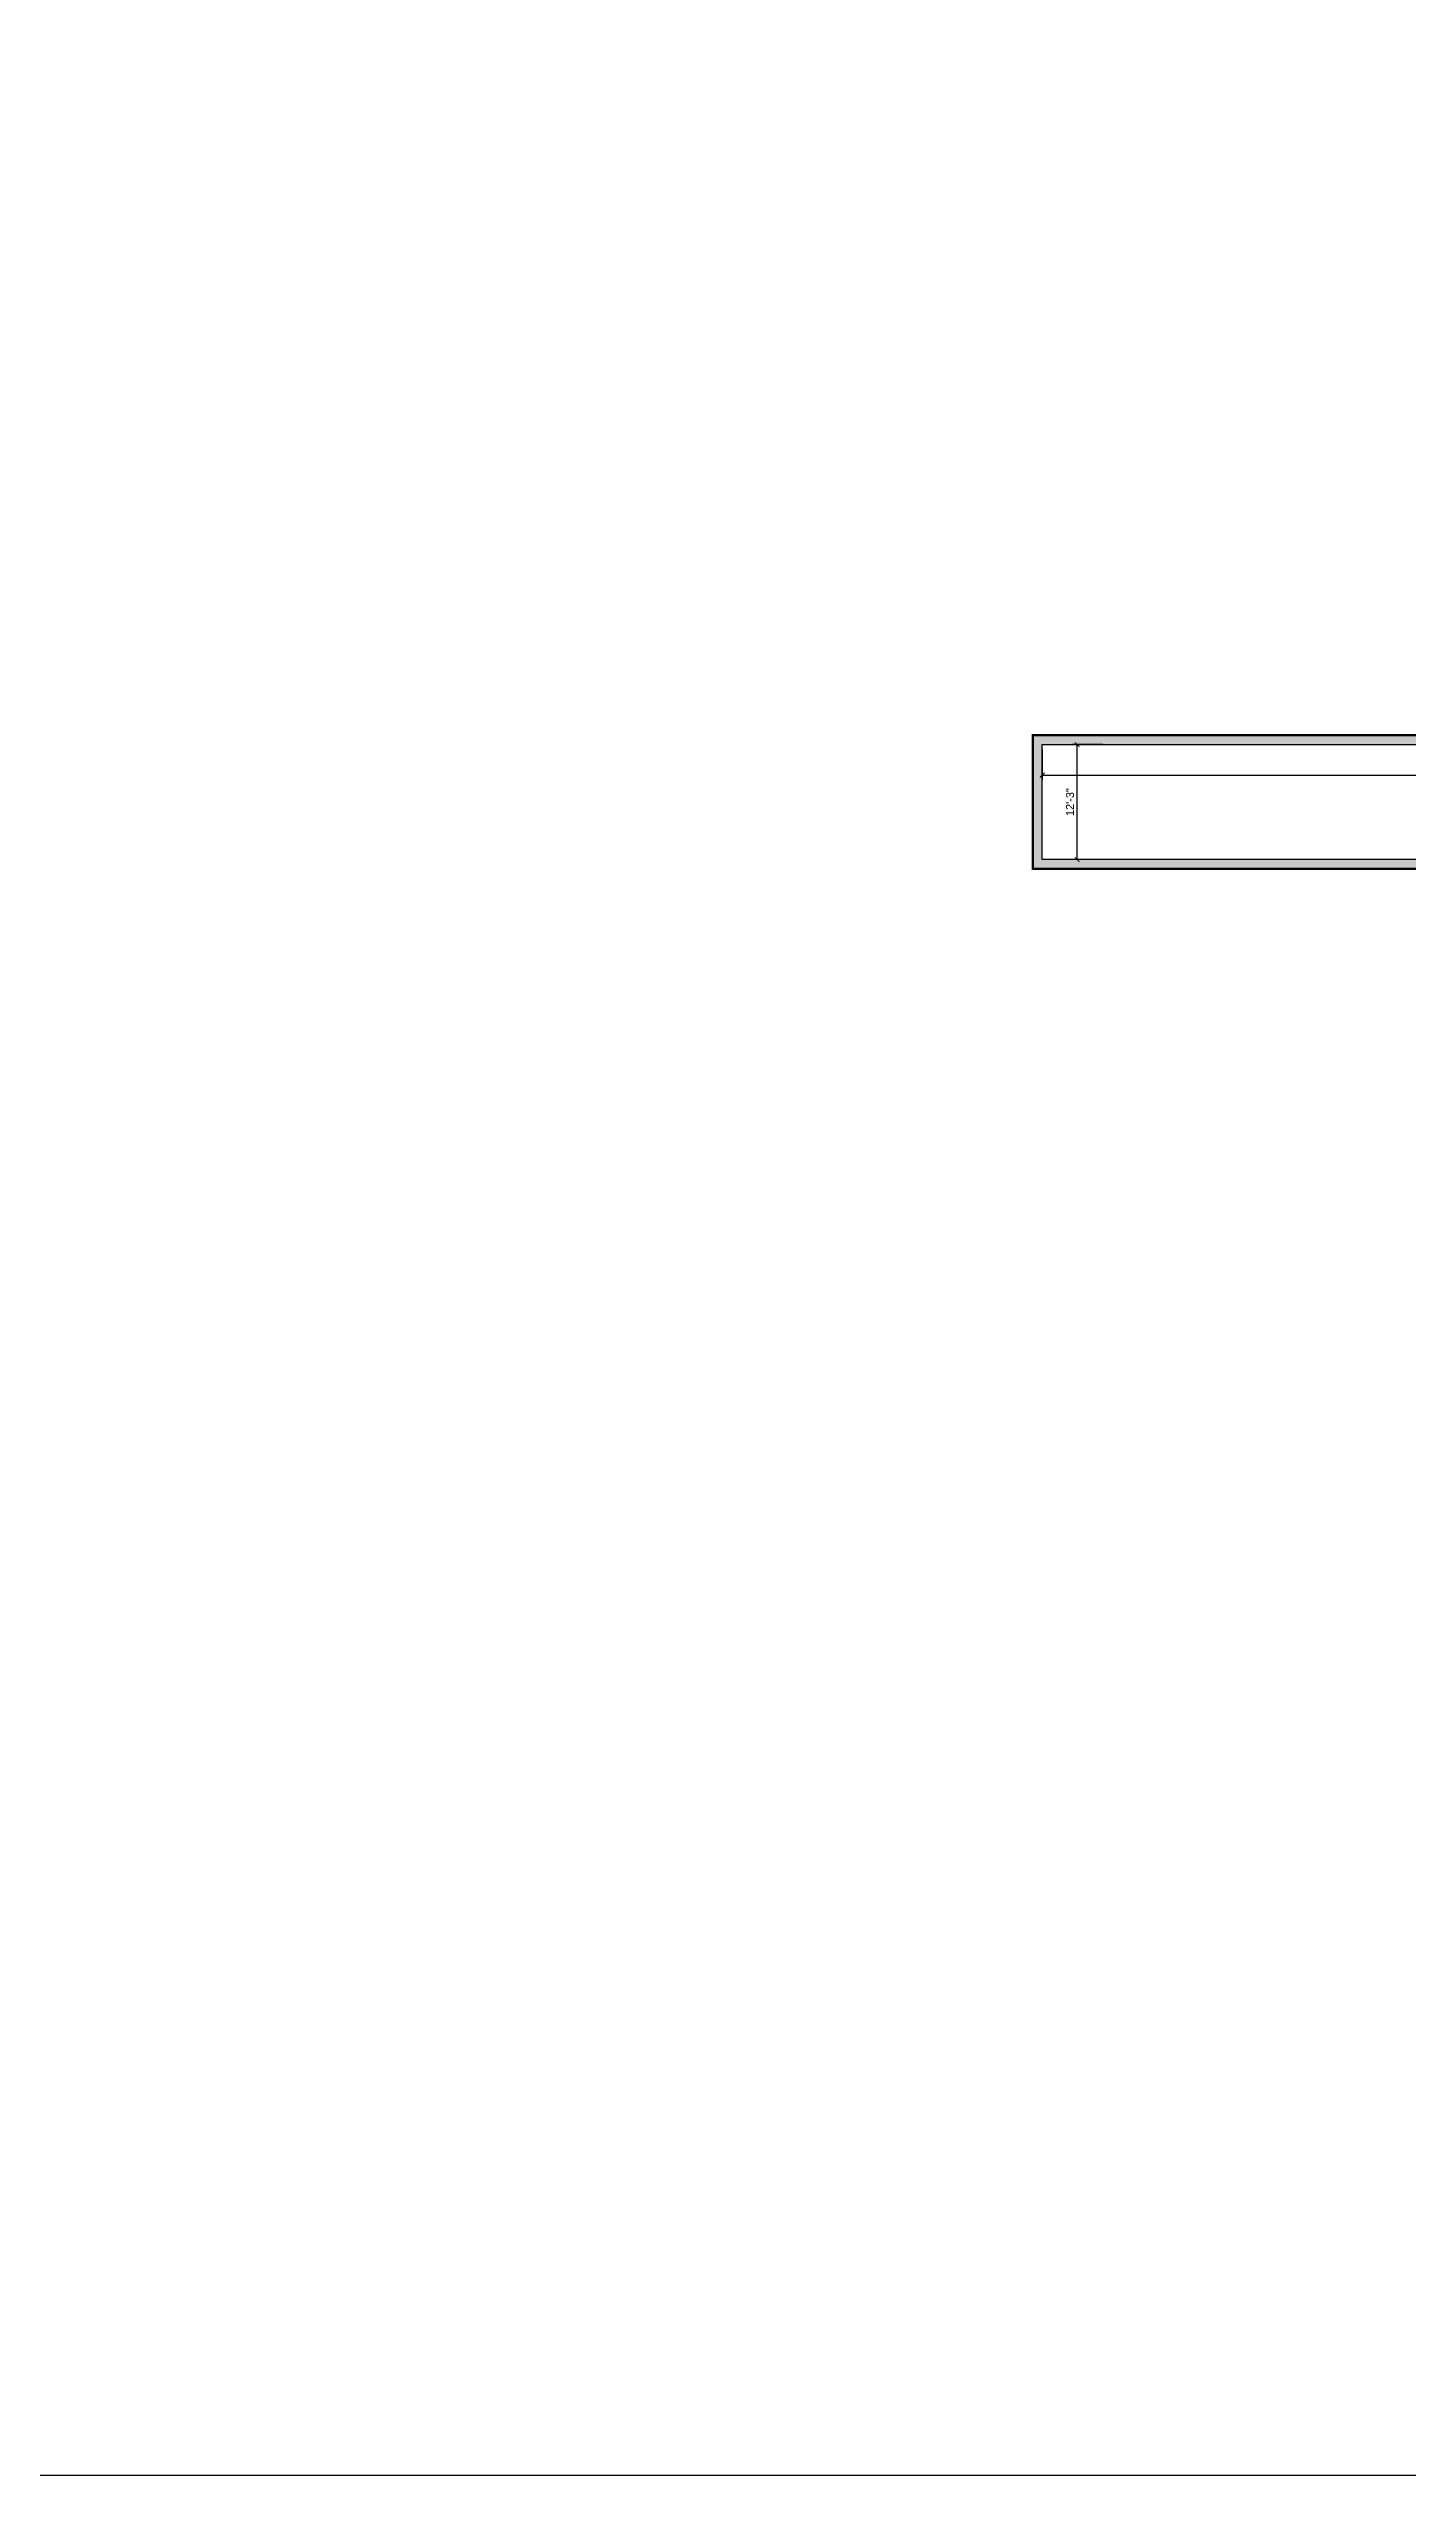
# Model space of a CAD drawing. Header units: inches. Extents: x -5252 to 14398, y -1665 to 9844.
# Drawn here: x 9485 to 11222, y -1665 to 1438 of the extents above; entities that cross this region are included whole.
import ezdxf

# ---------------------------------------------------------------- set-up
doc = ezdxf.new("R2010")
doc.units = ezdxf.units.IN
doc.header["$LTSCALE"] = 48
doc.header["$MEASUREMENT"] = 0
doc.linetypes.add('PHANTOM', pattern=[2.5, 1.25, -0.25, 0.25, -0.25, 0.25, -0.25])
for name, color, linetype in [('Hatch', 9, 'Continuous'), ('PROPERTY LINE', 2, 'PHANTOM'), ('Wall-Exist', 6, 'Continuous')]:
    doc.layers.add(name, color=color, linetype=linetype)
doc.styles.add('SWA-STND', font='arial.ttf')
doc.dimstyles.new('SWA-48', dxfattribs={"dimscale": 0, "dimtxt": 10, "dimasz": 6, "dimexe": 6, "dimexo": 6, "dimgap": 4, "dimtad": 1, "dimdec": 0, "dimzin": 3, "dimdsep": 46, "dimlunit": 4, "dimtxsty": 'SWA-STND', "dimblk": 'ARCHTICK', "dimcen": 6, "dimclrd": 5, "dimclre": 5, "dimclrt": 1, "dimadec": 0, "dimazin": 0, "dimtfac": 1, "dimtdec": 0, "dimtix": 1, "dimtofl": 0, "dimtmove": 2, "dimatfit": 3, "dimfxl": 1, "dimtolj": 1, "dimtzin": 0, "dimlwd": -1, "dimlwe": -1, "dimarcsym": 0})

# ---------------------------------------------------------------- blocks, each defined once
blk = doc.blocks.new('_ArchTick')
at = {"color": 0, "linetype": 'ByBlock', "const_width": 0.219}
blk.add_lwpolyline([(-0.5, -0.5), (0.5, 0.5)], dxfattribs=at)
blk = doc.blocks.new('*D2640')
at = {"layer": 'Defpoints', "color": 0, "transparency": 16777216}
for p in [(10799.8, 548.4), (10838.5, 548.4), (10838.5, 401.4)]:
    blk.add_point(p, dxfattribs=at)
at = {"layer": 'Wall-Exist', "color": 5, "transparency": 16777216}
for p, q in [((10832.5, 548.4), (10793.8, 548.4)), ((10799.8, 401.4), (10799.8, 548.4)), ((10832.5, 401.4), (10793.8, 401.4))]:
    blk.add_line(p, q, dxfattribs=at)
at = {"layer": 'Wall-Exist', "color": 5, "transparency": 16777216, "xscale": 6, "yscale": 6, "zscale": 6}
for p, rotation in [((10799.8, 548.4), 90), ((10799.8, 401.4), 270)]:
    blk.add_blockref('_ArchTick', p, dxfattribs=dict(at, rotation=rotation))
at = {"layer": 'Wall-Exist', "color": 1, "transparency": 16777216, "insert": (10790.7, 474.9), "char_height": 10, "attachment_point": 5, "rotation": 90, "style": 'SWA-STND'}
blk.add_mtext('\\A1;12\'-3"', dxfattribs=at)
blk = doc.blocks.new('*D2641')
at = {"layer": 'Defpoints', "color": 0, "transparency": 16777216}
for p in [(10755.1, 548.4), (11996.6, 548.4), (11996.6, 509.4)]:
    blk.add_point(p, dxfattribs=at)
at = {"layer": 'Wall-Exist', "color": 5, "transparency": 16777216}
for p, q in [((10755.1, 542.4), (10755.1, 503.4)), ((11996.6, 542.4), (11996.6, 503.4)), ((10755.1, 509.4), (11996.6, 509.4))]:
    blk.add_line(p, q, dxfattribs=at)
at = {"layer": 'Wall-Exist', "color": 5, "transparency": 16777216, "xscale": 6, "yscale": 6, "zscale": 6, "rotation": 180}
blk.add_blockref('_ArchTick', (10755.1, 509.4), dxfattribs=at)
at = {"layer": 'Wall-Exist', "color": 5, "transparency": 16777216, "xscale": 6, "yscale": 6, "zscale": 6}
blk.add_blockref('_ArchTick', (11996.6, 509.4), dxfattribs=at)
at = {"layer": 'Wall-Exist', "color": 1, "transparency": 16777216, "insert": (11375.9, 518.5), "char_height": 10, "attachment_point": 5, "style": 'SWA-STND'}
blk.add_mtext('\\A1;103\'-6"', dxfattribs=at)

msp = doc.modelspace()

# ---------------------------------------------------------------- hatches: boundary and pattern name
at = {"layer": 'Hatch'}
h = msp.add_hatch(color=253, dxfattribs=at)
h.dxf.hatch_style = 1
h.paths.add_polyline_path([(12022.6, 1068.9), (12376, 1068.9), (12376, 1066.9), (12391.5, 1066.9), (12391.5, 1067.4), (12540.5, 1067.4), (12540.5, 1079.4), (12391.5, 1079.4), (12391.5, 1086.7), (12375.5, 1086.7), (12375.5, 1079.4), (12022.6, 1079.4), (12022.6, 1086.7), (12006.6, 1086.7), (12006.6, 1079.4), (11605, 1079.4), (11578.5, 1067.4), (11578.5, 560.4), (10743.1, 560.4), (10743.1, 389.4), (11271.1, 389.4), (11271.1, 73.4), (11279.1, 73.4), (11279.1, 101.9), (11293.1, 101.9), (11293.1, 113.9), (11279.1, 113.9), (11279.1, 401.4), (10755.1, 401.4), (10755.1, 548.4), (11601.1, 548.4), (11601.1, 1057.4), (11996.6, 1057.4), (11996.6, 836.9), (12009.6, 836.9), (12009.6, 1066.9), (12022.6, 1066.9)])
h.paths.add_polyline_path([(11787.5, 1093.9), (11773, 1093.9), (11773, 1079.4), (11787.5, 1079.4)])
h.paths.add_polyline_path([(12760.5, 1086.7), (12746, 1086.7), (12746, 1079.4), (12760.5, 1079.4)])
h.paths.add_polyline_path([(11292.6, -126.6), (11279.1, -126.6), (11279.1, -30.6), (11271.1, -30.6), (11271.1, -150.6), (11722.1, -150.6), (11722.1, -138.6), (11603.6, -138.6), (11603.6, -126.6), (11587.6, -126.6), (11587.6, -138.6), (11292.6, -138.6)])
h.paths.add_polyline_path([(12006.1, -82.6), (11994.1, -82.6), (11994.1, -126.1), (11979.1, -126.1), (11979.1, -138.6), (11968.1, -138.6), (11968.1, -150.6), (12006.1, -150.6)])
h.paths.add_polyline_path([(11795.1, -138.6), (11762.1, -138.6), (11762.1, -150.6), (11795.1, -150.6)])

# ---------------------------------------------------------------- linework, layer by layer
at = {"layer": 'Defpoints'}
msp.add_lwpolyline([(14397.5, 3887.3), (14397.5, -1664.8), (-5252.2, -1664.8), (-5252.2, 3887.3), (5947.5, 3887.3)], dxfattribs=at)
at = {"layer": 'PROPERTY LINE', "color": 7, "ltscale": 2, "const_width": 3}
msp.add_lwpolyline([(12772.5, 2736.7), (11571.1, 2878.8), (11571.1, 560.4), (10743.1, 560.4), (10743.1, 389.4), (11271.1, 389.4), (11271.1, -150.6), (13431.1, -150.6), (13431.1, 1049.4), (12772.5, 1049.4)], close=True, dxfattribs=at)
at = {"layer": 'Wall-Exist'}
for p, q in [((10743.1, 389.4), (10743.1, 560.4)), ((10743.1, 560.4), (11578.5, 560.4)), ((10755.1, 548.4), (11601.1, 548.4)), ((10755.1, 401.4), (10755.1, 548.4)), ((11271.1, 389.4), (10743.1, 389.4)), ((11279.1, 401.4), (10755.1, 401.4))]:
    msp.add_line(p, q, dxfattribs=at)

# ---------------------------------------------------------------- dimensions: what is measured, and where the dimension line sits
dim = msp.add_linear_dim(base=(11996.6236, 509.3943), p1=(10755.0821, 548.4334), p2=(11996.6236, 548.4334), dimstyle='SWA-48', override={"dimscale": 1}, dxfattribs=at)
dim.commit()
dim.dimension.update_dxf_attribs({"geometry": '*D2641', "text_midpoint": (11375.8528, 518.5035)})
dim = msp.add_linear_dim(base=(10799.8, 548.4), p1=(10838.5, 401.4), p2=(10838.5, 548.4), angle=90, dimstyle='SWA-48', override={"dimscale": 1}, dxfattribs=at)
dim.commit()
dim.dimension.update_dxf_attribs({"geometry": '*D2640', "text_midpoint": (10790.7, 474.9)})

doc.saveas('drawing.dxf')
